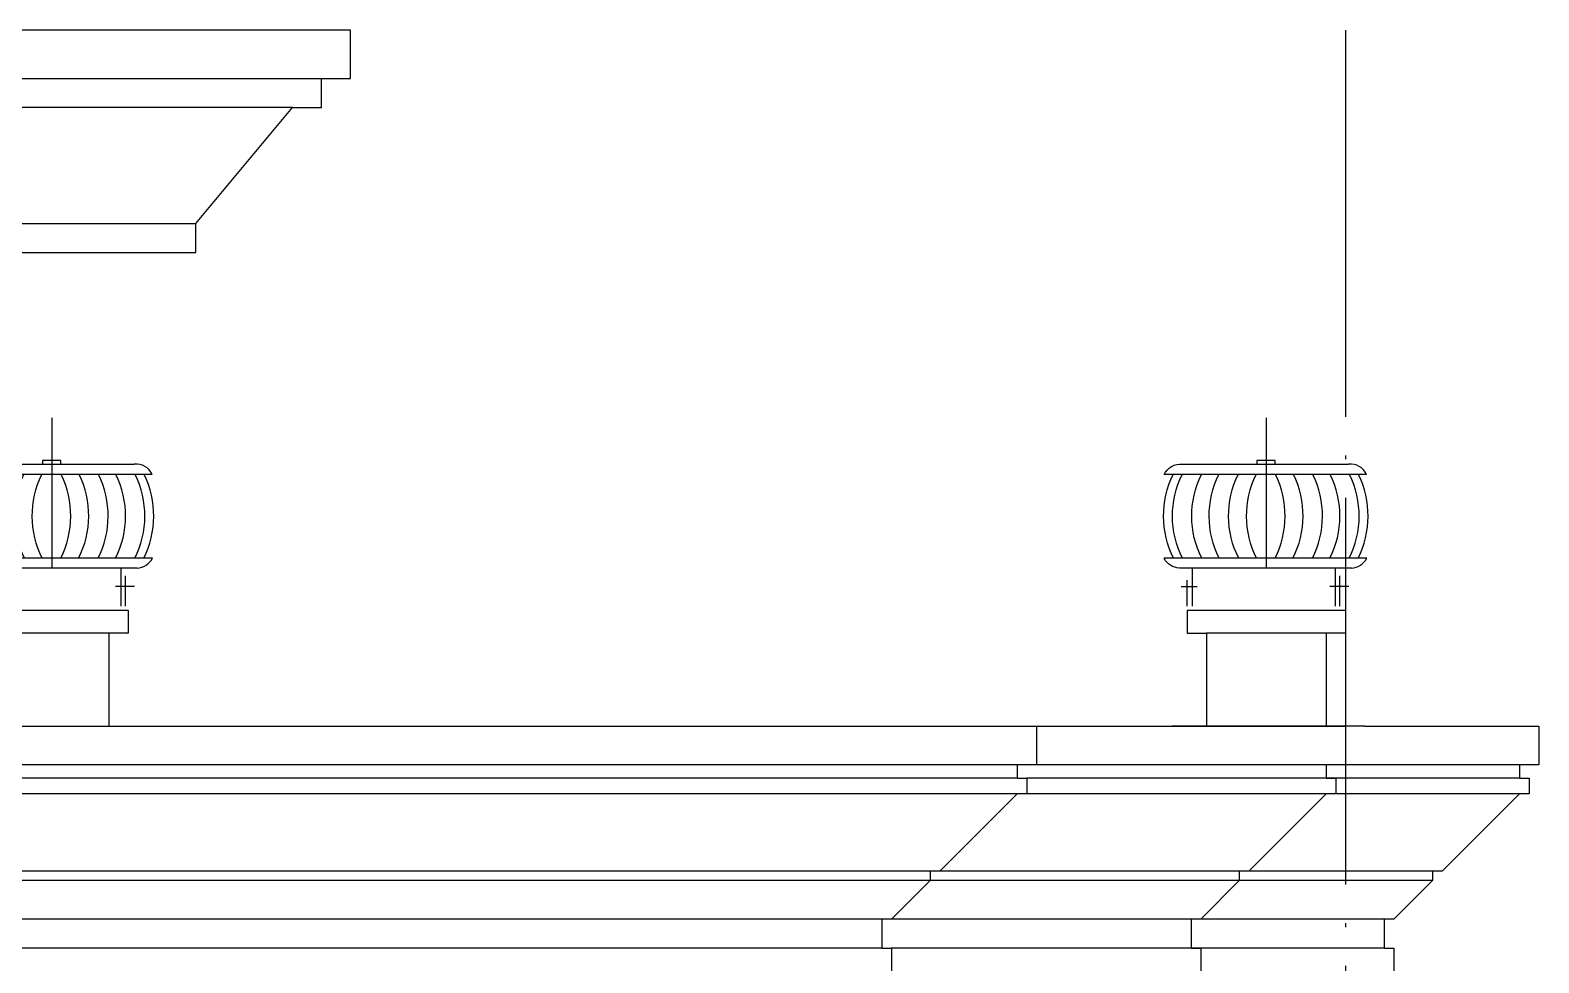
# Model space of a CAD drawing. Extents: x -12446 to 284554, y -295110 to 165007.
# Drawn here: x 28596 to 36404, y -204079 to -199254 of the extents above; entities that cross this region are included whole.
import ezdxf

# ---------------------------------------------------------------- set-up
doc = ezdxf.new("R2010")
doc.units = 0
doc.header["$LTSCALE"] = 1000
doc.linetypes.add('AX-14-E$0$DOTE', pattern=[2.42, 2, -0.2, 0.02, -0.2])
for name, color, linetype in [('A-Anno-Note', 241, 'CONTINUOUS'), ('AX-14-E$0$A-Detl-Medm', 40, 'CONTINUOUS'), ('AX-14-E$0$A-Detl-Thin', 131, 'CONTINUOUS'), ('AX-14-E$0$Ax-T-D(ZZ)$0$AX-T-TY$0$AX-D-TY$0$Ax-00-D（2015.09.30yiqian)$0$Ax-00-D01-D04$0$A-Detl-Thin', 131, 'CONTINUOUS'), ('AX-14-E$0$Ax-T-D(ZZ)$0$AX-T-TY$0$AX-D-TY$0$Ax-00-D（2015.09.30yiqian)$0$Ax-00-D01-D04$0$A-Wall', 2, 'CONTINUOUS'), ('AX-14-E$0$Ax-T-D(ZZ)$0$AX-T-TY$0$AX-D-TY$0$Ax-00-D（2015.09.30yiqian)$0$Ax-00-D01-D04$0$A-Wall-Patt', 13, 'CONTINUOUS')]:
    doc.layers.add(name, color=color, linetype=linetype)
doc.layers.add('AX-14-E$0$A-Grid', color=222, linetype='AX-14-E$0$DOTE', plot=False)

# ---------------------------------------------------------------- blocks, each defined once
blk = doc.blocks.new('AX-14-E$0$Ax-T-D(ZZ)$0$AX-T-TY$0$AX-D-TY$0$Ax-00-D（2015.09.30yiqian)$0$Ax-00-D01-D04$0$aweweresyty')
at = {"layer": 'AX-14-E$0$Ax-T-D(ZZ)$0$AX-T-TY$0$AX-D-TY$0$Ax-00-D（2015.09.30yiqian)$0$Ax-00-D01-D04$0$A-Detl-Thin'}
for points in [[(-4, 0), (-4, 622.9)], [(-40.1, 429.9), (-40.1, 445.5), (36, 445.5), (36, 429.9)], [(-419.2, 387.6), (418.3, 387.6)], [(343.9, 429.9), (-344.6, 429.9)], [(-419.5, 40.8), (419.5, 40.8)], [(-356, 0), (356, 0)]]:
    blk.add_lwpolyline(points, dxfattribs=at)
for points in [[(-383.6, 40.8, -0.235428), (-385.4, 387.6, 1)], [(-419.2, 387.6, -0.333588), (-344.6, 429.9, 0.276106)], [(-346.8, 40.8, -0.235428), (-348.6, 387.6, 1)], [(-266.9, 40.8, -0.235428), (-268.8, 387.6, 1)], [(-194.8, 40.8, -0.235428), (-196.6, 387.6, 1)], [(-114.2, 40.8, -0.235428), (-116.1, 387.6, 1)], [(-39.9, 40.8, -0.235428), (-41.8, 387.6, 1)], [(36.1, 40.8, 0.235428), (38, 387.6, -1)], [(110.5, 40.8, 0.235428), (112.3, 387.6, -1)], [(191, 40.8, 0.235428), (192.9, 387.6, -1)], [(263.2, 40.8, 0.235428), (265, 387.6, -1)], [(343, 40.8, 0.235428), (344.8, 387.6, -1)], [(418.5, 387.6, 0.333588), (343.9, 429.9, -0.276106)], [(379.8, 40.8, 0.235428), (381.6, 387.6, -1)], [(-356, 0, -0.266155), (-419.5, 40.8, -1.553488)], [(356, 0, 0.266155), (419.5, 40.8, 1.553488)]]:
    blk.add_lwpolyline(points, format="xyb", dxfattribs=at)
at = {"layer": 'AX-14-E$0$Ax-T-D(ZZ)$0$AX-T-TY$0$AX-D-TY$0$Ax-00-D（2015.09.30yiqian)$0$Ax-00-D01-D04$0$A-Wall'}
for points in [[(-289.2, 0), (-289.2, -157.3)], [(302, -157.3), (302, 0)], [(-308.1, -157.3), (-308.1, -31.9)], [(323.9, -157.3), (323.9, -49.9)], [(-266.6, -74.5), (-345.8, -74.5)], [(281.9, -76.7), (348.1, -76.7)]]:
    blk.add_lwpolyline(points, dxfattribs=at)
blk = doc.blocks.new('AX-14-E$0$A$C40EB36A3')
at = {"layer": 'AX-14-E$0$A-Detl-Medm'}
blk.add_lwpolyline([(27600, 2505), (27600, 5905), (27750, 5905), (27750, 6055), (27650, 6055), (27650, 6755), (28850, 6755), (28850, 6905), (28850, 6905), (29350, 7505), (29500, 7505), (29500, 7655), (29650, 7655), (29650, 7905), (17900, 7905)], dxfattribs=at)
at = {"layer": 'AX-14-E$0$A-Detl-Thin'}
for p, q in [((6300, 7655), (29500, 7655)), ((29350, 7505), (6450, 7505)), ((6950, 6905), (28850, 6905)), ((27600, 4905), (28500, 4905)), ((33979.5, 4905), (34800, 4905)), ((28400, 4785), (27600, 4785)), ((34800, 4785), (34080, 4785)), ((34900, 4305), (33900, 4305)), ((33100, 4105), (27600, 4105)), ((35700, 4105), (33200, 4105)), ((33100, 4035), (27600, 4035)), ((35700, 4035), (33150, 4035)), ((33100, 3955), (27600, 3955)), ((35700, 3955), (33150, 3955)), ((32650, 3555), (27600, 3555)), ((35250, 3555), (32700, 3555)), ((35250, 3505), (27600, 3505)), ((32400, 3305), (27600, 3305)), ((35000, 3305), (32450, 3305)), ((32400, 3155), (27600, 3155)), ((35000, 3155), (32450, 3155))]:
    blk.add_line(p, q, dxfattribs=at)
for points in [[(28500, 4905), (28500, 4785), (28400, 4785), (28400, 4305)], [(33979.5, 4905), (33979.5, 4785), (34080, 4785), (34080, 4305)], [(34800, 4905), (34800, 4785), (34700, 4785), (34700, 4305)], [(27600, 4305), (33200, 4305), (33200, 4105), (33100, 4105), (33100, 4035), (33150, 4035), (33150, 3955), (33100, 3955), (32700, 3555), (32650, 3555), (32650, 3505), (32450, 3305), (32400, 3305), (32400, 3155), (32450, 3155), (32450, 3005), (32300, 3005), (32300, 1905)], [(27600, 4305), (33200, 4305), (33200, 4105), (33100, 4105), (33100, 4035), (33150, 4035), (33150, 3955), (33100, 3955), (32700, 3555), (32650, 3555), (32650, 3505), (32450, 3305), (32400, 3305), (32400, 3155), (32450, 3155), (32450, 3005), (32300, 3005), (32300, 1905)], [(28600, 4305), (34800, 4305), (34800, 4105), (34700, 4105), (34700, 4035), (34750, 4035), (34750, 3955), (34700, 3955), (34300, 3555), (34250, 3555), (34250, 3505), (34050, 3305), (34000, 3305), (34000, 3155), (34050, 3155), (34050, 3005), (33900, 3005), (33900, 1905)], [(34900, 4305), (35800, 4305), (35800, 4105), (35700, 4105), (35700, 4035), (35750, 4035), (35750, 3955), (35700, 3955), (35300, 3555), (35250, 3555), (35250, 3505), (35050, 3305), (35000, 3305), (35000, 3155), (35050, 3155), (35050, 3005), (34900, 3005), (34900, 1905)]]:
    blk.add_lwpolyline(points, dxfattribs=at)
at = {"layer": 'AX-14-E$0$Ax-T-D(ZZ)$0$AX-T-TY$0$AX-D-TY$0$Ax-00-D（2015.09.30yiqian)$0$Ax-00-D01-D04$0$A-Wall-Patt', "xscale": -1.25, "yscale": 1.25, "zscale": 1.25}
for p in [(28100.1, 5121.7), (34384.8, 5121.7)]:
    blk.add_blockref('AX-14-E$0$Ax-T-D(ZZ)$0$AX-T-TY$0$AX-D-TY$0$Ax-00-D（2015.09.30yiqian)$0$Ax-00-D01-D04$0$aweweresyty', p, dxfattribs=at)
blk = doc.blocks.new('AX-14-E')
at = {"layer": 'AX-14-E$0$A-Grid'}
blk.add_line((35403.9, -199254.4), (35403.9, -263085.2), dxfattribs=at)
at = {"layer": 'AX-14-E$0$A-Detl-Thin'}
blk.add_blockref('AX-14-E$0$A$C40EB36A3', (603.9, -207159.4), dxfattribs=at)

msp = doc.modelspace()

# ---------------------------------------------------------------- block references
at = {"layer": 'A-Anno-Note'}
msp.add_blockref('AX-14-E', (0, 0), dxfattribs=at)

doc.saveas('drawing.dxf')
